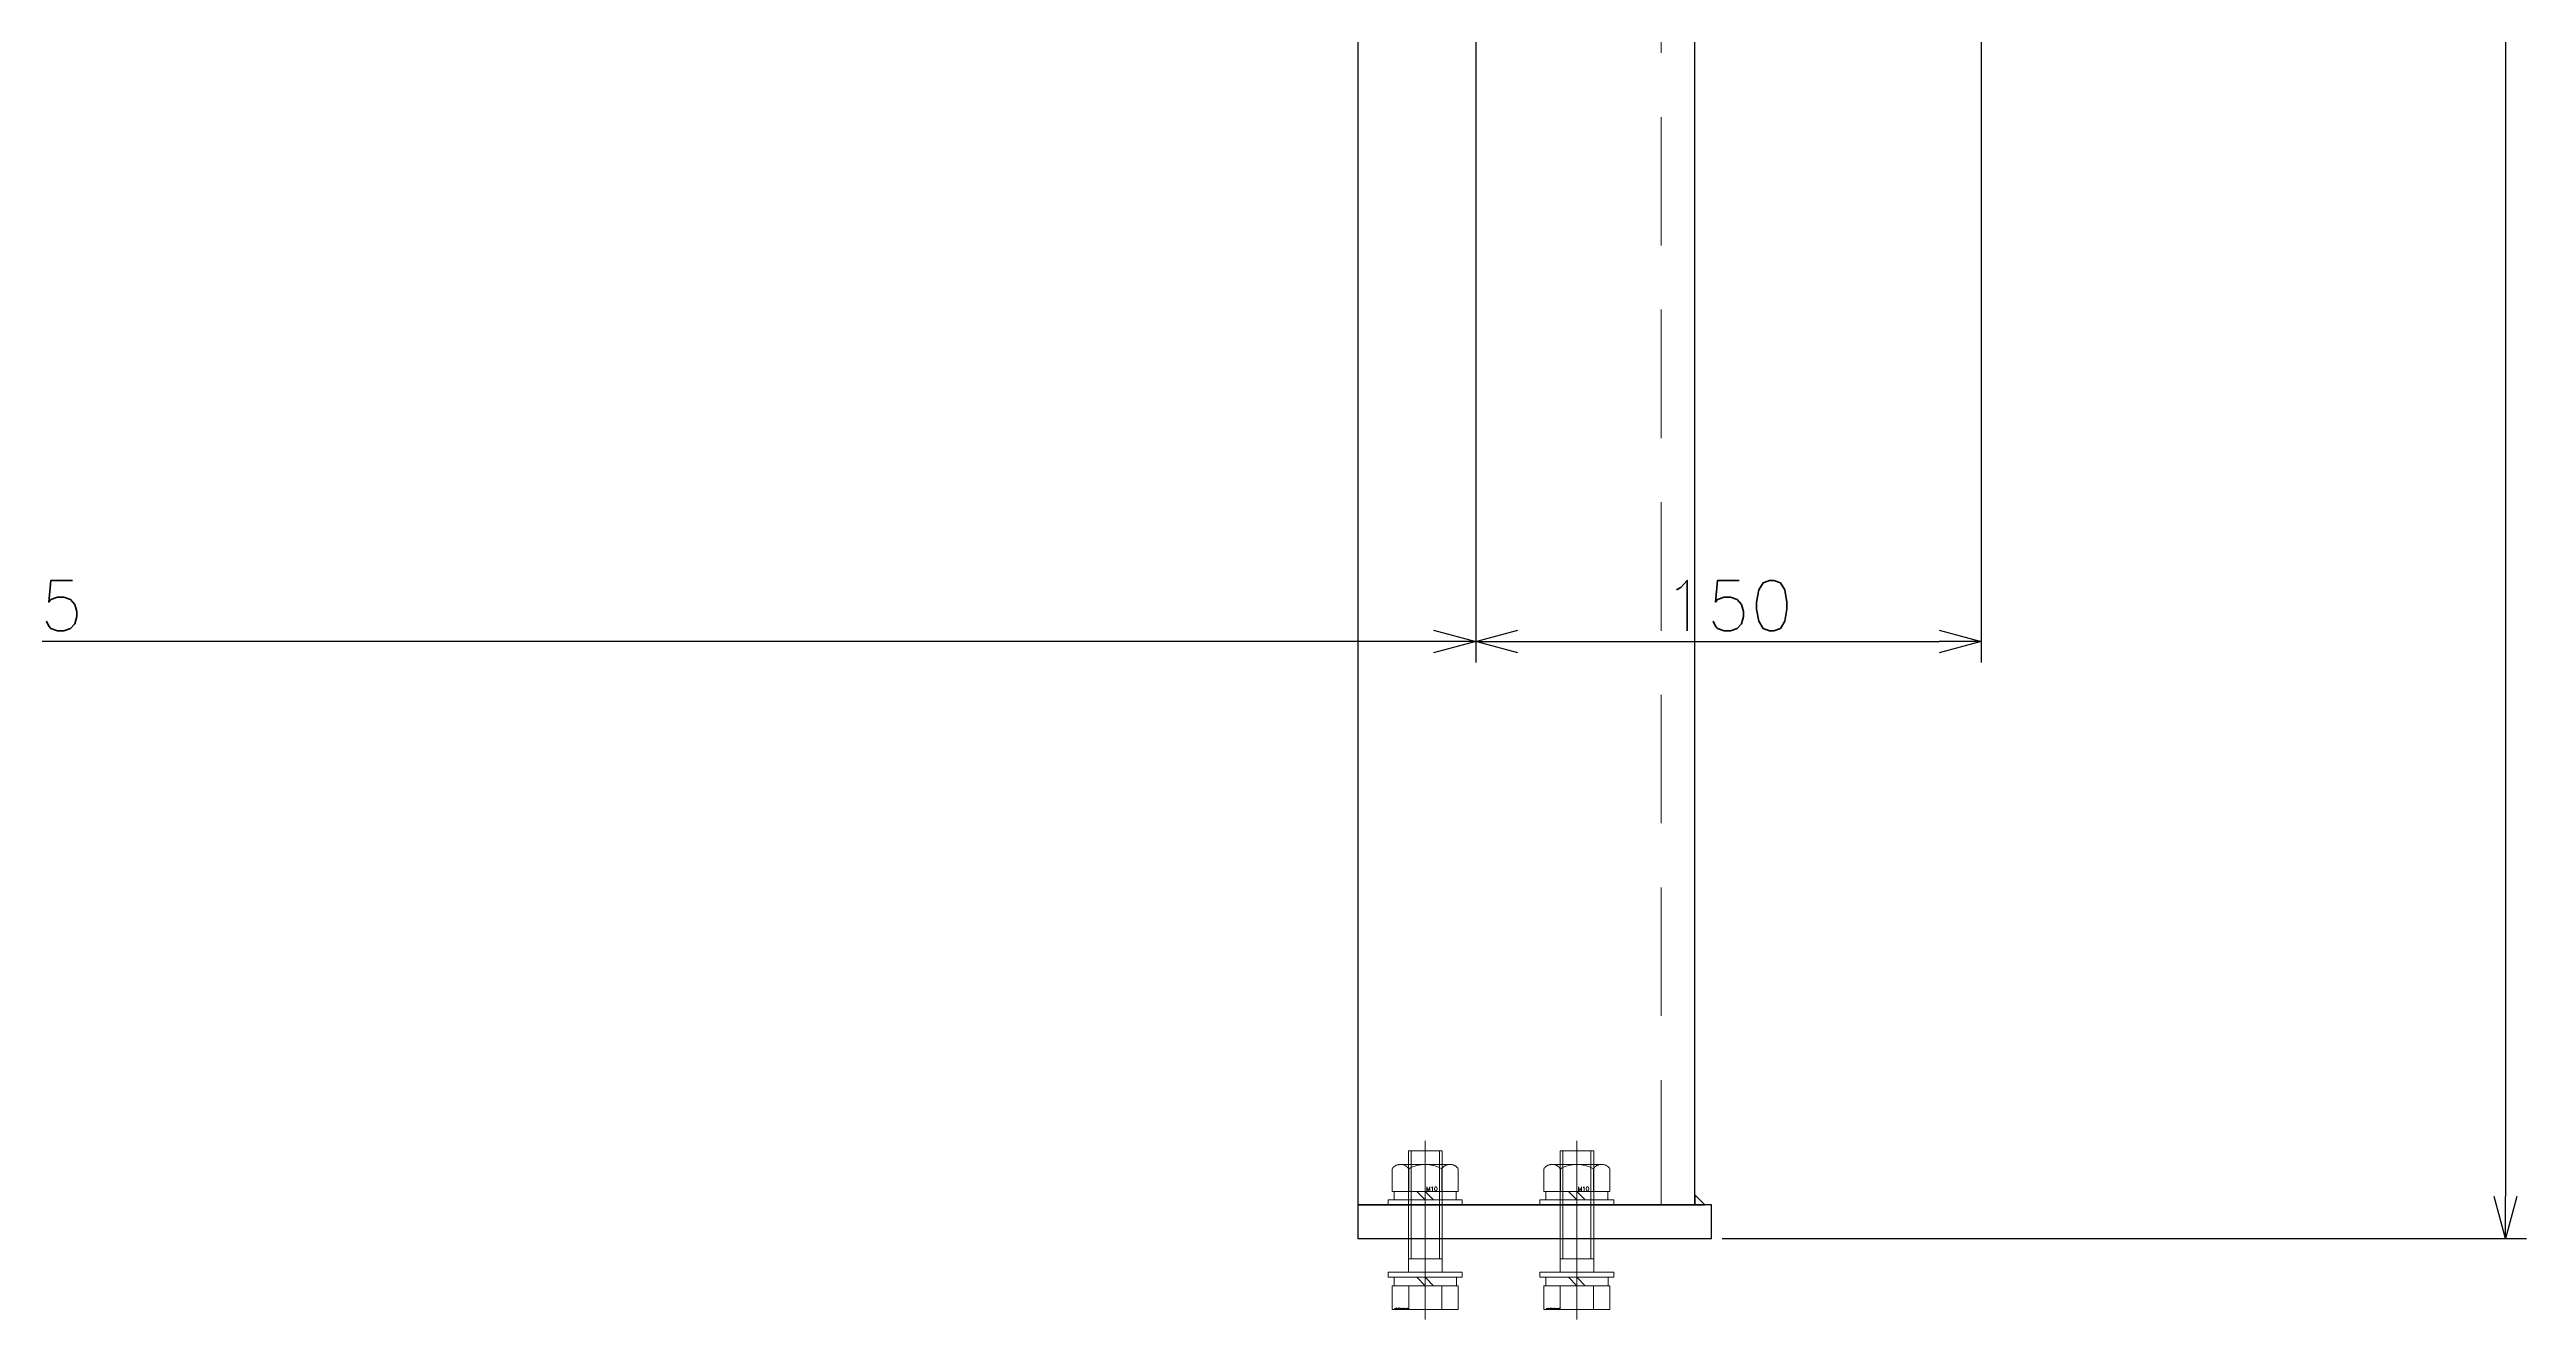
# Model space of a CAD drawing. Header units: millimetres. Extents: x -16130 to 36813, y -8099 to 27484.
# Drawn here: x 16376 to 17111, y 21563 to 21939 of the extents above; entities that cross this region are included whole.
import ezdxf

# ---------------------------------------------------------------- set-up
doc = ezdxf.new("R2010")
doc.units = ezdxf.units.MM
doc.header["$LTSCALE"] = 6
doc.header["$PDMODE"] = 99
doc.header["$PDSIZE"] = 1
doc.linetypes.add('CENTER2', pattern=[28.575, 19.05, -3.175, 3.175, -3.175])
doc.linetypes.add('HIDDEN', pattern=[9.525, 6.35, -3.175])
for name, color, linetype, lineweight in [('04_HIDDEN', 2, 'HIDDEN', 13), ('05_CENTER', 4, 'CENTER2', 13), ('08_DIM', 3, 'Continuous', 13)]:
    doc.layers.add(name, color=color, linetype=linetype, lineweight=lineweight)
doc.layers.add('10_DRAFT', color=8, linetype='Continuous', lineweight=0, plot=False)
doc.styles.add('KSS_TXT', font='txt.shx', dxfattribs={"bigfont": 'extfont2.shx'})
doc.styles.add('KSS_TXT_L', font='txt.shx', dxfattribs={"height": 3, "bigfont": 'extfont2.shx'})
doc.dimstyles.new('KSS_DIM', dxfattribs={"dimtxt": 3, "dimasz": 2.5, "dimexe": 1.25, "dimexo": 0.625, "dimtad": 1, "dimdsep": 46, "dimtxsty": 'KSS_TXT', "dimblk": 'OPEN30', "dimcen": 0, "dimazin": 2, "dimtfac": 0.75, "dimtmove": 0, "dimatfit": 3, "dimldrblk": 'OPEN30', "dimfxl": 1, "dimtolj": 1, "dimarcsym": 0})

# ---------------------------------------------------------------- blocks, each defined once
blk = doc.blocks.new('A$C430C706C_1_1')
at = {"color": 3}
blk.add_lwpolyline([(-10, 80), (-10, 83), (-10, 83), (-13, 80)], close=True, dxfattribs=at)
at = {"color": 0}
for points in [[(0, -20), (0, 85), (-10, 85), (-10, -20)], [(-1190, -20), (-10, -20), (-10, 80), (-1190, 80)]]:
    blk.add_lwpolyline(points, close=True, dxfattribs=at)
at = {"layer": '04_HIDDEN'}
blk.add_line((-1190, 70), (-10, 70), dxfattribs=at)
at = {"layer": '05_CENTER'}
for p, q in [((-15, 45), (5, 45)), ((-15, 0), (5, 0))]:
    blk.add_line(p, q, dxfattribs=at)
blk = doc.blocks.new('_Open30')
at = {"color": 0, "linetype": 'ByBlock', "lineweight": -2}
for p, q in [((-1, 0.268), (0, 0)), ((0, 0), (-1, -0.268)), ((0, 0), (-1, 0))]:
    blk.add_line(p, q, dxfattribs=at)
blk = doc.blocks.new('*D1993')
at = {"layer": '08_DIM', "color": 0, "lineweight": -2, "transparency": 16777216}
for p, q in [((16872.51, 22786.69), (17111.2, 22786.69)), ((17104.95, 22774.19), (17104.95, 21599.19)), ((16872.51, 21586.69), (17111.2, 21586.69))]:
    blk.add_line(p, q, dxfattribs=at)
at = {"layer": 'Defpoints', "color": 0, "transparency": 16777216}
for p in [(16869.38, 22786.69), (16869.38, 21586.69), (17104.95, 21586.69)]:
    blk.add_point(p, dxfattribs=at)
at = {"layer": '08_DIM', "color": 0, "lineweight": -2, "transparency": 16777216, "xscale": 12.5, "yscale": 12.5, "zscale": 12.5}
for p, rotation in [((17104.95, 22786.69), 90), ((17104.95, 21586.69), 270)]:
    blk.add_blockref('_Open30', p, dxfattribs=dict(at, rotation=rotation))
at = {"layer": '08_DIM', "color": 0, "transparency": 16777216, "insert": (17094.32, 22186.69), "char_height": 15, "attachment_point": 5, "rotation": 90, "style": 'KSS_TXT'}
blk.add_mtext('\\A1;1200', dxfattribs=at)
blk = doc.blocks.new('*D2075')
at = {"layer": '08_DIM', "color": 0, "lineweight": -2, "transparency": 16777216}
for p, q in [((15934.38, 22132.38), (15934.38, 21757.6)), ((16799.38, 22072.56), (16799.38, 21757.6)), ((16786.88, 21763.85), (15946.88, 21763.85))]:
    blk.add_line(p, q, dxfattribs=at)
at = {"layer": 'Defpoints', "color": 0, "transparency": 16777216}
for p in [(15934.38, 22135.5), (16799.38, 22075.69), (15934.38, 21763.85)]:
    blk.add_point(p, dxfattribs=at)
at = {"layer": '08_DIM', "color": 0, "lineweight": -2, "transparency": 16777216, "xscale": 12.5, "yscale": 12.5, "zscale": 12.5, "rotation": 180}
blk.add_blockref('_Open30', (15934.38, 21763.85), dxfattribs=at)
at = {"layer": '08_DIM', "color": 0, "lineweight": -2, "transparency": 16777216, "xscale": 12.5, "yscale": 12.5, "zscale": 12.5}
blk.add_blockref('_Open30', (16799.38, 21763.85), dxfattribs=at)
at = {"layer": '08_DIM', "color": 0, "transparency": 16777216, "insert": (16366.88, 21774.48), "char_height": 15, "attachment_point": 5, "style": 'KSS_TXT'}
blk.add_mtext('\\A1;865', dxfattribs=at)
blk = doc.blocks.new('*D2163')
at = {"layer": '08_DIM', "color": 0, "lineweight": -2, "transparency": 16777216}
for p, q in [((16799.38, 22072.56), (16799.38, 21757.6)), ((16949.38, 22072.56), (16949.38, 21757.6)), ((16811.88, 21763.85), (16936.88, 21763.85))]:
    blk.add_line(p, q, dxfattribs=at)
at = {"layer": 'Defpoints', "color": 0, "transparency": 16777216}
for p in [(16799.38, 22075.69), (16949.38, 22075.69), (16949.38, 21763.85)]:
    blk.add_point(p, dxfattribs=at)
at = {"layer": '08_DIM', "color": 0, "lineweight": -2, "transparency": 16777216, "xscale": 12.5, "yscale": 12.5, "zscale": 12.5, "rotation": 180}
blk.add_blockref('_Open30', (16799.38, 21763.85), dxfattribs=at)
at = {"layer": '08_DIM', "color": 0, "lineweight": -2, "transparency": 16777216, "xscale": 12.5, "yscale": 12.5, "zscale": 12.5}
blk.add_blockref('_Open30', (16949.38, 21763.85), dxfattribs=at)
at = {"layer": '08_DIM', "color": 0, "transparency": 16777216, "insert": (16874.38, 21774.48), "char_height": 15, "attachment_point": 5, "style": 'KSS_TXT'}
blk.add_mtext('\\A1;150', dxfattribs=at)
blk = doc.blocks.new('M10Nza_1_1_1_1')
at = {"color": 0}
for p, q in [((-9.8, 4), (-9.8, 10.69)), ((-7.35, 12), (7.35, 12)), ((-4.9, 4), (-4.9, 10.69)), ((4.9, 10.69), (4.9, 4)), ((9.8, 10.69), (9.8, 4)), ((-9.8, 4), (9.8, 4)), ((-9.2, 1.5), (-9.2, 4)), ((0, 1.5), (-2.5, 4)), ((0, 4), (2.5, 1.5)), ((9.2, 4), (9.2, 1.5))]:
    blk.add_line(p, q, dxfattribs=at)
at = {"color": 0, "linetype": 'CENTER2'}
blk.add_line((0, 12), (0, 0), dxfattribs=at)
at = {"color": 0}
blk.add_lwpolyline([(-11, 1.5), (11, 1.5), (11, 0), (-11, 0)], close=True, dxfattribs=at)
for centre, radius, start, end in [((-7.35, 9.06), 2.94, 33.626, 146.374), ((0, 2.2), 9.8, 60, 120), ((7.35, 9.06), 2.94, 33.626, 146.374)]:
    blk.add_arc(centre, radius, start, end, dxfattribs=at)
at = {"layer": '10_DRAFT', "style": 'KSS_TXT'}
blk.add_text('M10', height=1.25, dxfattribs=at).set_placement((0.26, 4.12))
blk = doc.blocks.new('A$C3D81658F_1_1_1_1')
at = {"color": 0}
for p, q in [((-9.81, 11), (9.81, 11)), ((-9.81, 4), (-9.81, 11)), ((-4.91, 4), (-4.91, 11)), ((4.91, 4), (4.91, 11)), ((9.81, 4), (9.81, 11)), ((-11, 1.5), (11, 1.5)), ((-11, 1.5), (-11, 0)), ((-11, 0), (11, 0)), ((9.81, 4), (-9.81, 4)), ((-9.25, 4), (-9.25, 1.5)), ((0, 1.5), (-2.5, 4)), ((0, 4), (2.5, 1.5)), ((9.25, 1.5), (9.25, 4)), ((11, 0), (11, 1.5))]:
    blk.add_line(p, q, dxfattribs=at)
at = {"color": 0, "linetype": 'CENTER2'}
blk.add_line((0, -39), (0, 14), dxfattribs=at)
at = {"color": 0, "linetype": 'HIDDEN'}
for p, q in [((-5, -36), (-5, 0)), ((5, -36), (5, 0)), ((-5, -4), (5, -4)), ((-4.19, -36), (-4.19, -4)), ((4.19, -36), (4.19, -4)), ((-5, -36), (5, -36))]:
    blk.add_line(p, q, dxfattribs=at)
at = {"layer": '10_DRAFT', "style": 'KSS_TXT_L'}
blk.add_text('BT-M10x40L,SW,PW', height=0.3, dxfattribs=at).set_placement((5.14, 10.66))

msp = doc.modelspace()

# ---------------------------------------------------------------- block references
at = {"rotation": 270}
msp.add_blockref('A$C430C706C_1_1', (16784.38354, 21586.68883), dxfattribs=at)
at = {"layer": '04_HIDDEN', "rotation": 180}
for p in [(16784.38349, 21576.68883), (16829.38351, 21576.68883)]:
    msp.add_blockref('A$C3D81658F_1_1_1_1', p, dxfattribs=at)
at = {"layer": '04_HIDDEN'}
for p in [(16784.38352, 21596.68883), (16829.38352, 21596.68883)]:
    msp.add_blockref('M10Nza_1_1_1_1', p, dxfattribs=at)

# ---------------------------------------------------------------- dimensions: what is measured, and where the dimension line sits
at = {"layer": '08_DIM'}
dim = msp.add_linear_dim(base=(17104.94633, 21586.68883), p1=(16869.38354, 22786.68883), p2=(16869.38354, 21586.68883), angle=90, dimstyle='KSS_DIM', override={"dimscale": 5}, dxfattribs=at)
dim.commit()
dim.dimension.update_dxf_attribs({"geometry": '*D1993', "text_midpoint": (17094.32133, 22186.68883)})
for base, p2, picture, middle in [((15934.38329, 21763.84957), (15934.38329, 22135.50224), '*D2075', (16366.88329, 21774.48499)), ((16949.38329, 21763.84957), (16949.38329, 22075.68883), '*D2163', (16874.38329, 21774.48499))]:
    dim = msp.add_linear_dim(base=base, p1=(16799.38329, 22075.68883), p2=p2, dimstyle='KSS_DIM', override={"dimscale": 5}, dxfattribs=at)
    dim.commit()
    dim.dimension.update_dxf_attribs({"geometry": picture, "text_midpoint": middle})

doc.saveas('drawing.dxf')
